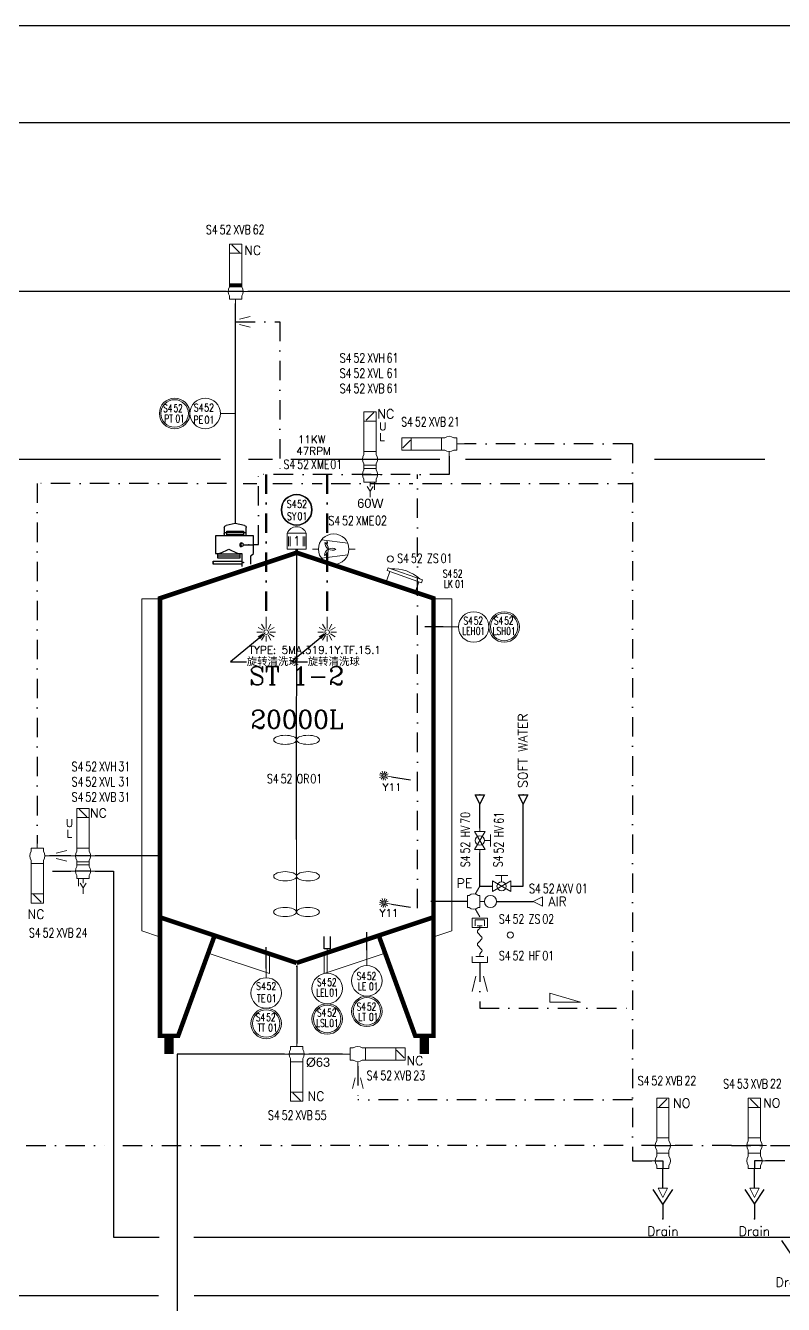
# Model space of a CAD drawing. Header units: inches. Extents: x 17763 to 19852, y 23674 to 24794.
# Drawn here: x 18099.3 to 18347.6, y 24344.4 to 24763.7 of the extents above; entities that cross this region are included whole.
import ezdxf
from ezdxf import colors
from ezdxf.entities.mleader import LeaderData, LeaderLine
from ezdxf.enums import TextEntityAlignment as Align
from ezdxf.math import Vec2, Vec3

# ---------------------------------------------------------------- set-up
doc = ezdxf.new("R2010")
doc.units = ezdxf.units.IN
doc.header["$MEASUREMENT"] = 0
doc.linetypes.add('DASHDOT2', pattern=[12.7, 6.35, -3.175, 0, -3.175])
for name, color, linetype, lineweight in [('17 Pipe CIP', 4, 'DASHDOT2', 50), ('19 Pipe Process', 30, 'Continuous', 30), ('31 Equipment', 7, 'Continuous', 9), ('33 Instruments Labels', 7, 'Continuous', 9), ('43 TXT English', 7, 'Continuous', 9)]:
    doc.layers.add(name, color=color, linetype=linetype, lineweight=lineweight)
for name, color, linetype in [('CUVERIE', 7, 'Continuous'), ('DIAMETRE', 7, 'Continuous'), ('MATERIEL-DIVERS', 7, 'Continuous'), ('POMPES-PROCESS', 7, 'Continuous'), ('REPERES', 7, 'Continuous'), ('techn-data', 7, 'Continuous'), ('TEXTE', 7, 'Continuous'), ('TEXTES', 7, 'Continuous'), ('TUYAUTERIE-AIR INSTRUMENT', 3, 'Continuous'), ('TUYAUTERIE-EAU', 5, 'Continuous'), ('TUYAUTERIE-EGOUT', 32, 'Continuous'), ('TUYAUTERIE-GAZ', 3, 'Continuous'), ('TUYAUTERIE-NEP', 4, 'DASHDOT2'), ('TUYAUTERIE-VAPEUR', 6, 'Continuous'), ('TXT_FR', 7, 'Continuous'), ('VANNES', 7, 'Continuous')]:
    doc.layers.add(name, color=color, linetype=linetype)
doc.layers.get('REPERES').off()
doc.styles.add('ROMANC', font='romanc')
doc.styles.add('ROMANS', font='ROMANS.SHX')
doc.styles.add('ROMANT', font='romant')
doc.styles.get("Standard").update_dxf_attribs({"font": 'arial.ttf'})

# ---------------------------------------------------------------- blocks, each defined once
blk = doc.blocks.new('EGOUT')
at = {"color": 7}
for p, q in [((-3.2, 9.61), (0, 4.81)), ((0, 4.81), (3.2, 9.61)), ((0, 4.81), (0, 0))]:
    blk.add_line(p, q, dxfattribs=at)
at = {"color": 7, "extrusion": (0, -1, 0)}
blk.add_point((0, 0), dxfattribs=at)
at = {"layer": 'POMPES-PROCESS', "style": 'ROMANS'}
blk.add_attdef('EGOUT', text='', height=3, dxfattribs=at).set_placement((0, -4), align=Align.MIDDLE)
blk = doc.blocks.new('APV-VLV-SSEAT-SW44-4')
at = {"layer": '31 Equipment', "ltscale": 38}
for p, q in [((1.25, 20.25), (-1.25, 17.75)), ((-4, 5), (-2.5, 5)), ((-2, 7.5), (-2, 6.5)), ((2, 7.5), (2, 6.5)), ((-2.5, 0), (-4, 0)), ((-2, 2.5), (-2, 3.5)), ((-2, 2.5), (2, 2.5)), ((-2, 2.5), (-2, 1.5)), ((2, 2.5), (2, 3.5)), ((2, 2.5), (2, 1.5)), ((-2, -1.5), (-2, -2.5)), ((-2, -2.5), (2, -2.5)), ((0, -2.5), (0, -5)), ((2, -1.5), (2, -2.5))]:
    blk.add_line(p, q, dxfattribs=at)
at = {"layer": '31 Equipment', "lineweight": 30}
for p, q in [((-2.5, 5), (2.5, 5)), ((-2.5, 0), (0, 0)), ((0, 0), (0, -2.5))]:
    blk.add_line(p, q, dxfattribs=at)
at = {"layer": '31 Equipment'}
blk.add_line((2.5, 5), (4, 5), dxfattribs=at)
at = {"layer": '31 Equipment', "ltscale": 38}
for points in [[(-2, 17.5), (2, 17.5), (2, 20.5), (-2, 20.5)], [(-2, 7.5), (2, 7.5), (2, 17.5), (-2, 17.5)]]:
    blk.add_lwpolyline(points, close=True, dxfattribs=at)
for centre, start, end in [((0, 5), 143.1301, 216.8699), ((0, 5), 323.1301, 36.8699), ((0, 0), 143.1301, 216.8699), ((0, 0), 323.1301, 36.8699)]:
    blk.add_arc(centre, 2.5, start, end, dxfattribs=at)
blk = doc.blocks.new('APV-SIGN-ARW-FLOW-1')
at = {"layer": '31 Equipment'}
for p, q in [((-1.5, -1.5), (-1.5, 1.5)), ((-1.5, 1.5), (1.5, 0)), ((1.5, 0), (-1.5, -1.5))]:
    blk.add_line(p, q, dxfattribs=at)
blk = doc.blocks.new('APV-VLV-SSEAT-M+MP42-3')
at = {"layer": '31 Equipment'}
h = blk.add_hatch(dxfattribs=at)
h.set_pattern_fill('ANSI31', color=256, scale=0.01, style=0)
h.set_pattern_definition([(45, (0, 0), (-0.02245064, 0.02245064), [])])
h.paths.add_polyline_path([(2, 2.5), (-2, 2.5), (-2, 1.5), (2, 1.5)])
at = {"layer": '31 Equipment', "ltscale": 38}
for p, q in [((1.25, 15.25), (-1.25, 12.75)), ((-4, 0), (-2.5, 0)), ((-2, 2.5), (-2, 1.5)), ((-2, 1.5), (2, 1.5)), ((2, 2.5), (2, 1.5)), ((-2, -2.5), (-2, -1.5)), ((2, -2.5), (-2, -2.5)), ((-2, -2.5), (2, -2.5)), ((0, -2.5), (0, -5)), ((2, -2.5), (2, -1.5))]:
    blk.add_line(p, q, dxfattribs=at)
at = {"layer": '31 Equipment', "lineweight": 30}
blk.add_line((-2.5, 0), (2.5, 0), dxfattribs=at)
at = {"layer": '31 Equipment'}
blk.add_line((2.5, 0), (4, 0), dxfattribs=at)
at = {"layer": '31 Equipment', "ltscale": 38}
for points in [[(-2, 12.5), (2, 12.5), (2, 15.5), (-2, 15.5)], [(-2, 2.5), (2, 2.5), (2, 12.5), (-2, 12.5)]]:
    blk.add_lwpolyline(points, close=True, dxfattribs=at)
for start, end in [(143.1301, 216.8699), (323.1301, 36.8699)]:
    blk.add_arc((0, 0), 2.5, start, end, dxfattribs=at)
blk = doc.blocks.new('APV-TNK-GEN-11')
at = {"layer": '31 Equipment', "color": 7}
for points, const_width in [([(-14.94, 21.58), (-21.58, 3.32), (-24.9, 3.32), (-24.9, 83), (0, 91.3), (24.9, 83), (24.9, 3.32), (21.58, 3.32), (14.94, 21.58)], 0.83), ([(-24.9, 24.9), (0, 16.6)], 0.83), ([(24.9, 24.9), (0, 16.6)], 0.83), ([(-23.24, 3.32), (-23.24, 0)], 1.66), ([(23.24, 3.32), (23.24, 0)], 1.66)]:
    blk.add_lwpolyline(points, dxfattribs=dict(at, const_width=const_width))
at = {"layer": '31 Equipment', "ltscale": 38}
blk.add_point((0, 16), dxfattribs=at)
blk = doc.blocks.new('APV-TNK-INSULAT-12')
at = {"layer": '31 Equipment', "color": 7}
for p, q in [((-24.95, 67), (-28.22, 67)), ((-28.22, 67), (-28.22, 6.51)), ((24.95, 67), (28.22, 67)), ((28.22, 67), (28.22, 6.51)), ((-28.22, 6.51), (-24.95, 5.42)), ((28.22, 6.51), (24.95, 5.42)), ((-15.74, 2.35), (-4.98, -1.24)), ((15.74, 2.35), (4.98, -1.24)), ((-4.98, -1.24), (-4.98, 2.26)), ((4.98, -1.24), (4.98, 2.26))]:
    blk.add_line(p, q, dxfattribs=at)
at = {"layer": '31 Equipment'}
for p, q in [((-24.95, 5.42), (-24.95, 67)), ((24.95, 5.42), (24.95, 67)), ((-15.74, 2.35), (-14.94, 5.58)), ((-14.94, 5.58), (-4.98, 2.26)), ((14.94, 5.58), (4.98, 2.26)), ((15.74, 2.35), (14.94, 5.58))]:
    blk.add_line(p, q, dxfattribs=at)
at = {"layer": '31 Equipment', "ltscale": 38}
blk.add_point((0, 0), dxfattribs=at)
blk = doc.blocks.new('APV-INS-M-L-LE2')
at = {"layer": '31 Equipment', "color": 7}
blk.add_line((5, 0), (13, 0), dxfattribs=at)
at = {"layer": '31 Equipment', "lineweight": 25}
blk.add_lwpolyline([(17, 1), (13, 1), (13, 0), (13, -1), (17, -1)], dxfattribs=at)
at = {"layer": '31 Equipment', "color": 7}
blk.add_circle((0, 0), 5, dxfattribs=at)
at = {"layer": '33 Instruments Labels', "style": 'ROMANS', "width": 0.8}
blk.add_attdef('LE?', text='', height=3, dxfattribs=at).set_placement((0, 0), align=Align.MIDDLE)
blk = doc.blocks.new('APV-INS-F-L-LS')
at = {"layer": '31 Equipment'}
for radius in [5, 4.5]:
    blk.add_circle((0, 0), radius, dxfattribs=at)
at = {"layer": '33 Instruments Labels', "style": 'ROMANS', "width": 0.8}
blk.add_attdef('LS?', text='', height=3, dxfattribs=at).set_placement((0, 0), align=Align.MIDDLE)
blk = doc.blocks.new('APV-INS-M-L-TE')
at = {"layer": '31 Equipment', "color": 7}
blk.add_line((0, -5), (0, -10), dxfattribs=at)
blk.add_circle((0, 0), 5, dxfattribs=at)
at = {"layer": '33 Instruments Labels', "style": 'ROMANS', "width": 0.8, "flags": 8}
blk.add_attdef('TE', text='', height=3, dxfattribs=at).set_placement((0, 0), align=Align.MIDDLE)
blk = doc.blocks.new('APV-INS-F-L-TT')
at = {"layer": '31 Equipment'}
for radius in [5, 4.5]:
    blk.add_circle((0, 0), radius, dxfattribs=at)
blk = doc.blocks.new('APV-TNK-ACC-MOT-1')
at = {"layer": '31 Equipment', "color": 7}
for p, q in [((3.15, 6.4), (-3.15, 6.4)), ((-3.15, 6.4), (-3.15, 1.15)), ((-2.64, 5.35), (-2.64, 2.2)), ((-2.1, 5.35), (-2.1, 2.2)), ((2.1, 5.35), (2.1, 2.2)), ((2.66, 5.35), (2.66, 2.2)), ((3.15, 1.15), (3.15, 6.4)), ((-3.15, 1.15), (3.15, 1.15))]:
    blk.add_line(p, q, dxfattribs=at)
blk.add_arc((0, 5.09), 3.41, 22.6199, 157.3801, dxfattribs=at)
at = {"layer": '31 Equipment', "ltscale": 38}
blk.add_point((0, 0), dxfattribs=at)
at = {"layer": '31 Equipment', "color": 7}
blk.add_trace([(-0.39, 0), (0.39, 0), (-0.39, 1.15), (0.39, 1.15)], dxfattribs=at)
at = {"layer": '31 Equipment', "style": 'ROMANT', "width": 0.8}
blk.add_text('1', height=3, dxfattribs=at).set_placement((0, 3.89), align=Align.MIDDLE)
blk = doc.blocks.new('APV-TNK-ACC-MANHOLE-1')
at = {"layer": '31 Equipment'}
for p, q in [((-6, 3), (-6, 4)), ((-6, 4), (6, 4)), ((-6, 3), (6, 3)), ((-5, 0), (-5, 3)), ((5, 3), (5, 0)), ((6, 3), (6, 4))]:
    blk.add_line(p, q, dxfattribs=at)
blk.add_arc((0, -8), 13, 67.3801, 112.6199, dxfattribs=at)
blk = doc.blocks.new('APV-INS-POS-GEN-1')
at = {"layer": '31 Equipment', "color": 5}
blk.add_circle((0, 0), 1, dxfattribs=at)
blk = doc.blocks.new('APV-FTG-CONX-QUICK-1')
at = {"layer": '31 Equipment'}
for p, q in [((-0.5, 2.5), (2.5, 2.5)), ((-0.5, -2.5), (-0.5, 2.5)), ((0, 1.5), (2, 1.5)), ((0, 0.83), (0, -0.83)), ((2, 1.5), (2, -1.5)), ((2.5, 2.5), (2.5, -2.5)), ((2.5, -2.5), (-0.5, -2.5)), ((0, -0.83), (0, -0.83)), ((2, -1.5), (0, -1.5))]:
    blk.add_line(p, q, dxfattribs=at)
blk = doc.blocks.new('APV-FTG-CONX-HOSE-1')
at = {"layer": '31 Equipment'}
for p, q in [((-4.17, 0), (-5, 0)), ((4.17, 0), (5, 0))]:
    blk.add_line(p, q, dxfattribs=at)
for points in [[(-4.17, 0), (-3.63, 0.5), (-3.42, 0.71), (-3.13, 0.79), (-2.83, 0.71), (-2.58, 0.5), (-1.54, -0.5), (-1.33, -0.71), (-1.04, -0.79), (-0.75, -0.71), (-0.5, -0.5), (0, 0)], [(0, 0), (0.54, 0.5), (0.75, 0.71), (1.04, 0.79), (1.33, 0.71), (1.58, 0.5), (2.62, -0.5), (2.83, -0.71), (3.12, -0.79), (3.42, -0.71), (3.67, -0.5), (4.17, 0)]]:
    blk.add_lwpolyline(points, dxfattribs=at)
blk = doc.blocks.new('APV-FTG-CONX-SCREWED-1')
at = {"layer": '31 Equipment'}
for p, q in [((0, 2.5), (2, 2.5)), ((0, 1.33), (0, -1.33)), ((2, 2.5), (2, -2.5)), ((0, -1.33), (0, -1.33)), ((2, -2.5), (0, -2.5))]:
    blk.add_line(p, q, dxfattribs=at)
blk = doc.blocks.new('APV-FCE-GEN-REDCON-1')
at = {"layer": '31 Equipment', "color": 7}
for p, q in [((-2.5, 2.5), (2.5, 1.25)), ((2.5, 1.25), (2.5, 1.25)), ((2.5, -1.25), (-2.5, -2.5))]:
    blk.add_line(p, q, dxfattribs=at)
blk = doc.blocks.new('APV-SIGN-FLOW-SLOPE-1')
at = {"layer": '31 Equipment'}
blk.add_lwpolyline([(-5, 2), (5, 2), (5, 5), (-5, 2)], dxfattribs=at)
at = {"layer": '31 Equipment', "style": 'ROMANS'}
blk.add_attdef('%', text='', height=2, rotation=16.6992, dxfattribs=at).set_placement((-0.64, 4.87), align=Align.MIDDLE)
blk = doc.blocks.new('SPB')
at = {"color": 7}
for p, q in [((0, -6), (0, 0)), ((-2.598, -9), (-1.302, -8.25)), ((-2.124, -9.624), (-1.062, -8.562)), ((-1.5, -10.098), (-0.75, -8.802)), ((-0.774, -10.398), (-0.39, -8.952)), ((0, -10.5), (0, -9)), ((0.774, -10.398), (0.39, -8.952)), ((1.5, -10.098), (0.75, -8.802)), ((2.124, -9.624), (1.062, -8.562)), ((2.598, -9), (1.302, -8.25))]:
    blk.add_line(p, q, dxfattribs=at)
blk.add_circle((0, -7.5), 1.5, dxfattribs=at)
at = {"color": 7, "extrusion": (0, 1, 0)}
blk.add_point((0, 0), dxfattribs=at)
blk = doc.blocks.new('GOAVEC')
at = {"layer": 'MATERIEL-DIVERS'}
for p, q in [((0, 8.4), (0, 10.68)), ((0.48, 11.27), (3, 11.77)), ((3, 11.77), (5.52, 11.27)), ((6, 10.68), (6, 8.4)), ((-2, 8.4), (8.4, 8.4)), ((-2, 3.6), (-2, 8.4)), ((0, 9.21), (6, 9.21)), ((5.28, 9.71), (0.72, 9.71)), ((0.72, 9.71), (0.72, 8.7)), ((0.72, 8.7), (5.28, 8.7)), ((5.28, 8.7), (5.28, 9.71)), ((8.4, 8.4), (8.4, 3.6)), ((-0.74, 6), (-2.03, 6)), ((-1.2, 3), (-2, 3.6)), ((2.26, 3.6), (1.2, 3.6)), ((1.2, 3.6), (1.2, 1.27)), ((4.8, 4.8), (2.53, 3.66)), ((7.07, 3.66), (4.8, 4.8)), ((8.4, 3.6), (7.34, 3.6)), ((-1.2, 0.7), (-1.2, 3)), ((0.76, 1.27), (0.76, 1.01)), ((1.2, 1.27), (0.76, 1.27)), ((0.76, 1.01), (1.2, 1.01)), ((9, 1.52), (1.19, 1.52)), ((1.19, 1.01), (1.19, 0.72)), ((1.19, 0.72), (9, 0.72)), ((1.2, 1.01), (1.2, 0)), ((1.8, 3.49), (1.8, 2.29)), ((7.8, 3.49), (1.8, 3.49)), ((1.8, 2.89), (7.8, 2.89)), ((1.8, 2.29), (7.8, 2.29)), ((7.8, 2.29), (7.8, 3.49)), ((9, 0.72), (9, 1.52))]:
    blk.add_line(p, q, dxfattribs=at)
for centre, start, end in [((0.6, 10.68), 101.3099, 180), ((5.4, 10.68), 0, 78.6901), ((2.26, 4.2), 270, 296.5651), ((7.34, 4.2), 243.4349, 270)]:
    blk.add_arc(centre, 0.6, start, end, dxfattribs=at)
at = {"layer": 'MATERIEL-DIVERS', "color": 7, "extrusion": (1, 0, 0)}
for p in [(6, 9), (9, 1)]:
    blk.add_point(p, dxfattribs=at)
at = {"layer": 'MATERIEL-DIVERS', "color": 2}
for p in [(6, 9), (-2, 6), (9, 1)]:
    blk.add_point(p, dxfattribs=at)
at = {"layer": 'MATERIEL-DIVERS', "color": 7, "extrusion": (-1, 0, 0)}
blk.add_point((-2, 6), dxfattribs=at)
at = {"layer": 'MATERIEL-DIVERS', "xscale": 0.2499010929244832, "yscale": 0.2499010929244832, "zscale": 0.2499010929244832, "rotation": 90}
blk.add_blockref('SPB', (-0.74, 6), dxfattribs=at)
blk = doc.blocks.new('INSTR-M-L-SY')
at = {"layer": 'MATERIEL-DIVERS', "color": 7}
blk.add_circle((0, 0), 5, dxfattribs=at)
blk = doc.blocks.new('APV-VLV-SSEAT-SW42-3')
at = {"layer": '31 Equipment', "ltscale": 38}
for p, q in [((1.25, 15.25), (-1.25, 12.75)), ((-2, 2.5), (-2, 1.5)), ((2, 2.5), (2, 1.5)), ((-2, -2.5), (-2, -1.5)), ((2, -2.5), (-2, -2.5)), ((-2, -2.5), (2, -2.5)), ((0, -2.5), (0, -5)), ((2, -2.5), (2, -1.5))]:
    blk.add_line(p, q, dxfattribs=at)
at = {"layer": '31 Equipment'}
for p, q in [((-4, 0), (-2.5, 0)), ((2.5, 0), (4, 0))]:
    blk.add_line(p, q, dxfattribs=at)
at = {"layer": '31 Equipment', "lineweight": 30}
blk.add_line((2.5, 0), (-2.5, 0), dxfattribs=at)
at = {"layer": '31 Equipment', "ltscale": 38}
for points in [[(-2, 12.5), (2, 12.5), (2, 15.5), (-2, 15.5)], [(-2, 2.5), (2, 2.5), (2, 12.5), (-2, 12.5)]]:
    blk.add_lwpolyline(points, close=True, dxfattribs=at)
for start, end in [(143.1301, 216.8699), (323.1301, 36.8699)]:
    blk.add_arc((0, 0), 2.5, start, end, dxfattribs=at)
blk = doc.blocks.new('APV-VLV-SSEAT-SW41-3')
at = {"layer": '31 Equipment', "ltscale": 38}
for p, q in [((1.25, 15.25), (-1.25, 12.75)), ((-2, 2.5), (-2, 1.5)), ((2, 2.5), (2, 1.5)), ((2.5, 0), (4, 0)), ((-2, -2.5), (-2, -1.5)), ((2, -2.5), (-2, -2.5)), ((-2, -2.5), (2, -2.5)), ((0, -2.5), (0, -5)), ((2, -2.5), (2, -1.5))]:
    blk.add_line(p, q, dxfattribs=at)
for points in [[(-2, 12.5), (2, 12.5), (2, 15.5), (-2, 15.5)], [(-2, 2.5), (2, 2.5), (2, 12.5), (-2, 12.5)]]:
    blk.add_lwpolyline(points, close=True, dxfattribs=at)
for start, end in [(143.1301, 216.8699), (323.1301, 36.8699)]:
    blk.add_arc((0, 0), 2.5, start, end, dxfattribs=at)
blk = doc.blocks.new('APV-VLV-SAMPL-PRD20-2')
at = {"layer": '31 Equipment', "ltscale": 38}
for p, q in [((-2.54, 2.44), (-4, 5)), ((-4, 0), (-5.5, 0)), ((-4, 2), (-3.5, 2)), ((-4, 2), (-4, -2)), ((0, 2), (-0.5, 2)), ((0, 2), (0, -2)), ((0, -2), (0, 2)), ((-4, -2), (-3.5, -2)), ((-2.54, -2.44), (-4, -5)), ((0, -2), (-0.5, -2))]:
    blk.add_line(p, q, dxfattribs=at)
at = {"layer": '31 Equipment'}
blk.add_circle((-7.5, 0), 2, dxfattribs=at)
at = {"layer": '31 Equipment', "ltscale": 38}
for start, end in [(53.1301, 126.8699), (233.1301, 306.8699)]:
    blk.add_arc((-2, 0), 2.5, start, end, dxfattribs=at)
blk = doc.blocks.new('FLE23-A')
at = {"color": 7}
for p, q in [((0, 1.5), (-3, 0)), ((-3, 0), (0, -1.5)), ((0, -1.5), (0, 1.5))]:
    blk.add_line(p, q, dxfattribs=at)
at = {"layer": 'MATERIEL-DIVERS', "color": 7, "extrusion": (-1, 0, 0)}
blk.add_point((-3, 0), dxfattribs=at)
at = {"layer": 'MATERIEL-DIVERS', "color": 2}
for p in [(-3, 0), (0, 0)]:
    blk.add_point(p, dxfattribs=at)
at = {"layer": 'MATERIEL-DIVERS', "color": 7, "extrusion": (1, 0, 0)}
blk.add_point((0, 0), dxfattribs=at)
blk = doc.blocks.new('APV-VLVM-BALL-KHV+MF-1')
at = {"layer": '31 Equipment', "ltscale": 38}
for p, q in [((-3, 0), (-4, 0)), ((3, 0), (4, 0))]:
    blk.add_line(p, q, dxfattribs=at)
at = {"layer": '31 Equipment'}
for p, q in [((-3, 1.734), (-3, -1.734)), ((-3, -1.734), (3, 1.734)), ((3, -1.734), (-3, 1.734)), ((-2, 3.5), (2, 3.5)), ((0, 1.5), (0, 3.5)), ((3, 1.734), (3, -1.734))]:
    blk.add_line(p, q, dxfattribs=at)
blk.add_circle((0, 0), 1.5, dxfattribs=at)
blk = doc.blocks.new('APV-VLV-DSEAT-DA34-3')
at = {"layer": '31 Equipment', "ltscale": 38}
for p, q in [((1.25, 20.25), (-1.25, 17.75)), ((-4, 5), (-2.5, 5)), ((-2, 7.5), (-2, 6.5)), ((2, 7.5), (2, 6.5)), ((4, 5), (2.5, 5)), ((-2, 3), (-2, 3.5)), ((-2, 2), (-2, 1.5)), ((2, 3), (2, 3.5)), ((2, 2), (2, 1.5)), ((-4, 0), (-2.5, 0)), ((-2, -2.5), (-2, -1.5)), ((-2, -2.5), (2, -2.5)), ((0, -5.5), (-1, -4)), ((0, -2.5), (0, -4)), ((1, -4), (0, -5.5)), ((1.5, -2.5), (1.5, -5)), ((2, -2.5), (2, -1.5)), ((2.5, 0), (4, 0)), ((0, -5.5), (0, -7.5))]:
    blk.add_line(p, q, dxfattribs=at)
at = {"layer": '31 Equipment', "lineweight": 30}
for p, q in [((-2.5, 5), (2.5, 5)), ((-2.5, 0), (2.5, 0))]:
    blk.add_line(p, q, dxfattribs=at)
at = {"layer": '31 Equipment', "ltscale": 38}
for points in [[(-2, 17.5), (2, 17.5), (2, 20.5), (-2, 20.5)], [(-2, 7.5), (2, 7.5), (2, 17.5), (-2, 17.5)], [(-2, 3), (2, 3), (2, 2), (-2, 2)]]:
    blk.add_lwpolyline(points, close=True, dxfattribs=at)
for centre, start, end in [((0, 5), 143.1301, 216.8699), ((0, 5), 323.1301, 36.8699), ((0, 0), 143.1301, 216.8699), ((0, 0), 323.1301, 36.8699)]:
    blk.add_arc(centre, 2.5, start, end, dxfattribs=at)
at = {"layer": '31 Equipment', "style": 'ROMANS', "flags": 8}
for tag, p in [('U', (3, 14.5)), ('L', (3, 11))]:
    blk.add_attdef(tag, p, '', height=2.5, dxfattribs=at)
blk = doc.blocks.new('APV-TNK-ACC-SPRAYBALL-1')
at = {"layer": '31 Equipment'}
for p, q in [((0, -3.81), (0, 0)), ((-1.03, -4.4), (-2.65, -3.47)), ((-0.6, -3.97), (-1.53, -2.35)), ((0.6, -3.97), (1.53, -2.35)), ((1.03, -4.4), (2.65, -3.47)), ((-1.19, -5), (-3.05, -5)), ((-1.03, -5.6), (-2.65, -6.53)), ((-0.6, -6.03), (-1.53, -7.65)), ((0, -6.19), (0, -8.05)), ((0.6, -6.03), (1.53, -7.65)), ((1.03, -5.6), (2.65, -6.53)), ((1.19, -5), (3.05, -5))]:
    blk.add_line(p, q, dxfattribs=at)
blk.add_circle((0, -5), 0.738, dxfattribs=at)
blk = doc.blocks.new('APV-TNK-ACC-AGIT-1')
at = {"layer": '31 Equipment'}
blk.add_line((0, 0), (0, -8), dxfattribs=at)
for centre in [(-2.5, -8), (2.5, -8)]:
    blk.add_ellipse(centre, major_axis=(-2.5, 0), ratio=0.4, dxfattribs=at)
blk = doc.blocks.new('APV-INS-M-L-LE1')
at = {"layer": '31 Equipment', "color": 7}
blk.add_line((0, -5), (0, -10), dxfattribs=at)
blk.add_circle((0, 0), 5, dxfattribs=at)
blk = doc.blocks.new('APV-INS-F-L-LT')
at = {"layer": '31 Equipment'}
for radius in [5, 4.5]:
    blk.add_circle((0, 0), radius, dxfattribs=at)
blk = doc.blocks.new('APV-INS-M-L-PE')
at = {"layer": '31 Equipment', "color": 7}
blk.add_line((0, -5), (0, -10), dxfattribs=at)
blk.add_circle((0, 0), 5, dxfattribs=at)
at = {"layer": '33 Instruments Labels', "style": 'ROMANS', "width": 0.8, "flags": 8}
blk.add_attdef('PE', text='', height=3, dxfattribs=at).set_placement((0, 0), align=Align.MIDDLE)
blk = doc.blocks.new('APV-INS-F-L-PT')
at = {"layer": '31 Equipment'}
for radius in [5, 4.5]:
    blk.add_circle((0, 0), radius, dxfattribs=at)
blk = doc.blocks.new('REPNORM')
at = {"layer": 'TEXTES', "style": 'ROMANS', "width": 0.75}
for tag, p in [('ZONE', (-9.75, -1.25)), ('SOUSZONE', (-5.25, -1.25)), ('ELEMENT', (0, -1.25)), ('NUM', (4.5, -1.25))]:
    blk.add_attdef(tag, p, '', height=3, dxfattribs=at)
blk = doc.blocks.new('REPINS2')
at = {"layer": 'TEXTES', "style": 'ROMANS', "width": 0.7}
for tag, p in [('ZONE', (-3.35, 0.8)), ('SOUSZONE', (0.05, 0.8)), ('NUM', (0.7, -2.6))]:
    blk.add_attdef(tag, p, '', height=2.5, dxfattribs=at)
blk.add_attdef('ELEMENT', text='', height=2.5, dxfattribs=at).set_placement((-1.56, -2.59), align=Align.CENTER)
blk = doc.blocks.new('REPINS')
at = {"layer": 'TEXTES', "style": 'ROMANS', "width": 0.75}
for tag, p in [('ZONE', (-3.3, 1)), ('SOUSZONE', (0.1, 1)), ('NUM', (0.2, -3))]:
    blk.add_attdef(tag, p, '', height=2.5, dxfattribs=at)
blk.add_attdef('ELEMENT', text='', height=2.5, dxfattribs=at).set_placement((-0.2, -3), align=Align.RIGHT)
blk = doc.blocks.new('REPNORM1')
at = {"layer": 'TEXTES', "style": 'ROMANS', "width": 0.75}
for tag, p in [('ZONE', (-9.75, -1.25)), ('SOUSZONE', (-5.25, -1.25)), ('ELEMENT', (-0.75, -1.25)), ('NUM', (5.59, -1.22))]:
    blk.add_attdef(tag, p, '', height=3, dxfattribs=at)
blk = doc.blocks.new('APV-PMP-GEN-FAN-1')
at = {"layer": '31 Equipment', "ltscale": 38}
for p, q in [((-5, 0), (-7, 0)), ((5, 0), (7, 0))]:
    blk.add_line(p, q, dxfattribs=at)
at = {"layer": '31 Equipment', "color": 7}
for p, q in [((4.62, 1.91), (-4.01, 2.99)), ((-3.44, 2.92), (-3.44, 2.92)), ((-4.03, -2.96), (4.65, -1.85))]:
    blk.add_line(p, q, dxfattribs=at)
blk.add_circle((0, 0), 5, dxfattribs=at)
for centre, radius, start, end in [((-4.14, 0.04), 2.42, 297.7105, 59.0333), ((-0.6, -2.14), 2.41, 57.3705, 179.0726), ((-0.42, 2.11), 2.48, 179.801, 296.7761)]:
    blk.add_arc(centre, radius, start, end, dxfattribs=at)

msp = doc.modelspace()

# ---------------------------------------------------------------- linework, layer by layer
at = {"layer": '17 Pipe CIP'}
for p, q in [((18178.13, 24616.52), (18178.13, 24569.82)), ((18198.13, 24616.52), (18198.13, 24569.82))]:
    msp.add_line(p, q, dxfattribs=at)
at = {"layer": '19 Pipe Process'}
for p, q in [((18114.13, 24491.52), (18107.13, 24491.52)), ((18143.13, 24491.52), (18122.13, 24491.52)), ((18248.13, 24481.52), (18248.13, 24492.52)), ((18108.13, 24486.52), (18114.13, 24486.52)), ((18122.13, 24486.52), (18128.13, 24486.52)), ((18128.13, 24486.52), (18128.13, 24366.52)), ((18244.13, 24476.52), (18232.13, 24476.52)), ((18188.13, 24455.52), (18188.13, 24430.02)), ((18148.96, 24426.52), (18148.96, 24296.52)), ((18184.13, 24426.52), (18148.96, 24426.52)), ((18203.13, 24426.52), (18192.13, 24426.52)), ((18128.13, 24366.52), (18143.03, 24366.52)), ((18154.38, 24366.52), (18460.13, 24366.52)), ((18142.9, 24347.24), (18016.63, 24347.24)), ((18460.09, 24347.24), (18154.56, 24347.24))]:
    msp.add_line(p, q, dxfattribs=at)
at = {"layer": 'CUVERIE'}
for p, q in [((18236.13, 24566.52), (18230.13, 24566.52)), ((18211.13, 24460.52), (18211.13, 24466.52)), ((18178.13, 24454.52), (18178.13, 24461.52))]:
    msp.add_line(p, q, dxfattribs=at)
at = {"layer": 'MATERIEL-DIVERS'}
msp.add_line((18188.11, 24496.81), (18188.13, 24590.86), dxfattribs=at)
at = {"layer": 'TUYAUTERIE-AIR INSTRUMENT'}
msp.add_line((18253.63, 24476.52), (18265.63, 24476.52), dxfattribs=at)
at = {"layer": 'TUYAUTERIE-EAU'}
for p, q in [((18020.46, 24621.52), (18163.15, 24621.52)), ((18172.38, 24621.52), (18180.21, 24621.52)), ((18186.22, 24621.52), (18235.03, 24621.52)), ((18243.44, 24621.52), (18291.2, 24621.52)), ((18305.43, 24621.52), (18341.55, 24621.52)), ((18262.34, 24500.52), (18262.34, 24508.52)), ((18262.34, 24481.52), (18262.34, 24500.52)), ((18248.13, 24481.52), (18252.27, 24481.52)), ((18258.2, 24481.52), (18262.34, 24481.52))]:
    msp.add_line(p, q, dxfattribs=at)
at = {"layer": 'TUYAUTERIE-EGOUT'}
for p, q in [((18308.13, 24382.52), (18308.13, 24389.02)), ((18338.13, 24382.52), (18338.13, 24389.02))]:
    msp.add_line(p, q, dxfattribs=at)
at = {"layer": 'TUYAUTERIE-GAZ'}
for p, q in [((17847.8, 24731.86), (18436.11, 24731.86)), ((18165.13, 24676.52), (18022.13, 24676.52)), ((18431.5, 24676.52), (18172.13, 24676.52)), ((18168.13, 24600.52), (18168.13, 24672.52)), ((18168.13, 24600.52), (18168.13, 24672.52))]:
    msp.add_line(p, q, dxfattribs=at)
at = {"layer": 'TUYAUTERIE-NEP'}
for p, q in [((18168.13, 24666.52), (18182.59, 24666.52)), ((18182.59, 24666.52), (18182.59, 24616.52)), ((18298.13, 24626.52), (18243.13, 24626.52)), ((18298.13, 24626.52), (18298.13, 24391.52)), ((18238.13, 24622.52), (18238.13, 24616.52)), ((18238.13, 24616.52), (18175.58, 24616.52)), ((18175.58, 24593.52), (18175.58, 24616.52)), ((18227.76, 24474.33), (18227.76, 24616.52)), ((18165.13, 24613.52), (18103.13, 24613.52)), ((18103.13, 24613.52), (18103.13, 24495.52)), ((18170.58, 24613.52), (18175.12, 24613.52)), ((18180.35, 24613.52), (18196.52, 24613.52)), ((18199.39, 24613.52), (18226.18, 24613.52)), ((18229.34, 24613.52), (18298.13, 24613.52)), ((18174.13, 24593.52), (18175.58, 24593.52)), ((18219.2, 24517.39), (18227.76, 24516.06)), ((18219.2, 24475.66), (18227.76, 24474.33)), ((18248.13, 24456.52), (18248.13, 24441.52)), ((18248.13, 24441.52), (18298.13, 24441.52)), ((18208.13, 24422.52), (18208.13, 24411.52)), ((18298.13, 24411.52), (18208.13, 24411.52)), ((18061.13, 24396.52), (18125.13, 24396.52)), ((18131.13, 24396.52), (18170.13, 24396.52)), ((18295.13, 24396.52), (18176.13, 24396.52)), ((18305.63, 24396.52), (18301.13, 24396.52)), ((18330.63, 24396.52), (18312.13, 24396.52)), ((18330.63, 24396.52), (18358.14, 24396.52)), ((18298.13, 24391.52), (18305.13, 24391.52)), ((18348.13, 24391.52), (18341.13, 24391.52))]:
    msp.add_line(p, q, dxfattribs=at)
at = {"layer": 'TUYAUTERIE-VAPEUR'}
for p, q in [((17899.7, 24763.66), (18536.86, 24763.66)), ((18248.13, 24500.52), (18248.13, 24508.52))]:
    msp.add_line(p, q, dxfattribs=at)

# ---------------------------------------------------------------- block references
at = {"layer": '17 Pipe CIP', "xscale": 0.5, "yscale": 0.5, "rotation": 261.1709262954927}
for p in [(18219.2, 24517.39), (18219.2, 24475.66)]:
    msp.add_blockref('APV-TNK-ACC-SPRAYBALL-1', p, dxfattribs=at)
at = {"layer": '31 Equipment'}
for p in [(18178.13, 24569.82), (18198.13, 24569.82)]:
    msp.add_blockref('APV-TNK-ACC-SPRAYBALL-1', p, dxfattribs=at)
at = {"layer": '33 Instruments Labels'}
for name, p in [('APV-INS-F-L-PT', (18148.13, 24636.52)), ('APV-INS-F-L-LT', (18211.13, 24440.52))]:
    msp.add_blockref(name, p, dxfattribs=at)
for name, p, rotation in [('APV-INS-M-L-PE', (18158.13, 24636.52), 90), ('APV-INS-M-L-LE1', (18211.13, 24450.52), 180)]:
    msp.add_blockref(name, p, dxfattribs=dict(at, rotation=rotation))
at = {"layer": '33 Instruments Labels', "xscale": -1}
for name, p in [('APV-INS-POS-GEN-1', (18218.81, 24588.79)), ('APV-INS-F-L-LS', (18256.13, 24566.52)), ('APV-INS-POS-GEN-1', (18258.13, 24465.52)), ('APV-INS-F-L-TT', (18178.13, 24436.52))]:
    msp.add_blockref(name, p, dxfattribs=at)
for name, p, rotation in [('APV-INS-M-L-LE1', (18246.13, 24566.52), 270), ('APV-INS-M-L-LE2', (18198.13, 24448.02), 270), ('APV-INS-M-L-TE', (18178.13, 24446.52), 180), ('APV-INS-F-L-LS', (18198.13, 24438.02), 90)]:
    msp.add_blockref(name, p, dxfattribs=dict(at, rotation=rotation))
at = {"layer": '33 Instruments Labels', "xscale": -1.5, "yscale": 1.5, "zscale": 1.5}
for p in [(18188.11, 24541.52), (18188.11, 24496.81), (18188.06, 24485.06)]:
    msp.add_blockref('APV-TNK-ACC-AGIT-1', p, dxfattribs=at)
at = {"layer": 'CUVERIE'}
for name, p, xscale, yscale, zscale in [('GOAVEC', (18171.61, 24586.29), -1.199999999999999, 1.199999999999999, 1.199999999999999), ('APV-TNK-GEN-11', (18188.13, 24426.52), -1.8, 1.8, 1.8), ('APV-TNK-INSULAT-12', (18188.13, 24455.16), -1.8, 1.8, 1.8)]:
    msp.add_blockref(name, p, dxfattribs=dict(at, xscale=xscale, yscale=yscale, zscale=zscale))
msp.add_blockref('APV-TNK-ACC-MOT-1', (18188.13, 24590.86), dxfattribs=at)
at = {"layer": 'CUVERIE', "xscale": -1, "rotation": 340.6180997303045}
msp.add_blockref('APV-TNK-ACC-MANHOLE-1', (18222.42, 24580.18), dxfattribs=at)
at = {"layer": 'MATERIEL-DIVERS', "xscale": 0.7, "yscale": 0.7, "zscale": 0.7}
for p, rotation in [((18171.13, 24666.52), 180), ((18111.04, 24491.52), 180), ((18208.13, 24417.02), 90)]:
    msp.add_blockref('APV-FCE-GEN-REDCON-1', p, dxfattribs=dict(at, rotation=rotation))
at = {"layer": 'MATERIEL-DIVERS'}
msp.add_blockref('APV-PMP-GEN-FAN-1', (18200.26, 24592.04), dxfattribs=at)
at = {"layer": 'MATERIEL-DIVERS', "xscale": -1}
for name, p, rotation in [('FLE23-A', (18248.13, 24511.52), 270), ('FLE23-A', (18262.34, 24511.52), 270), ('APV-FTG-CONX-QUICK-1', (18248.13, 24468.52), 270), ('APV-FTG-CONX-HOSE-1', (18248.13, 24463.52), 270), ('APV-FTG-CONX-SCREWED-1', (18248.13, 24458.52), 90), ('APV-FCE-GEN-REDCON-1', (18248.13, 24449.52), 270), ('APV-SIGN-ARW-FLOW-1', (18308.13, 24381.02), 90)]:
    msp.add_blockref(name, p, dxfattribs=dict(at, rotation=rotation))
msp.add_blockref('APV-SIGN-FLOW-SLOPE-1', (18276.13, 24441.52), dxfattribs=at)
at = {"layer": 'MATERIEL-DIVERS'}
ref = msp.add_blockref('EGOUT', (18308.13, 24372.52), dxfattribs=dict(at, xscale=-1))
ref.add_attrib('EGOUT', 'Drain', dxfattribs={"layer": 'POMPES-PROCESS', "height": 3, "style": 'ROMANS'}).set_placement((18308.13, 24368.52), align=Align.MIDDLE)
for p in [(18338.13, 24372.52), (18350.23, 24355.81)]:
    msp.add_blockref('EGOUT', p, dxfattribs=at).add_auto_attribs({'EGOUT': 'Drain'})
at = {"layer": 'MATERIEL-DIVERS', "rotation": 270}
msp.add_blockref('APV-SIGN-ARW-FLOW-1', (18338.13, 24381.02), dxfattribs=at)
at = {"layer": 'REPERES'}
for name, p, values in [('REPNORM1', (18168.13, 24696.52), {'ZONE': 'S4', 'SOUSZONE': '52', 'ELEMENT': 'XVB', 'NUM': '62'}), ('REPNORM1', (18212, 24654.45), {'ZONE': 'S4', 'SOUSZONE': '52', 'ELEMENT': 'XVH', 'NUM': '61'}), ('REPNORM1', (18212, 24644.45), {'ZONE': 'S4', 'SOUSZONE': '52', 'ELEMENT': 'XVB', 'NUM': '61'}), ('REPINS2', (18147.72, 24636.18), {'ZONE': 'S4', 'SOUSZONE': '52', 'NUM': '01', 'ELEMENT': 'PT'}), ('REPINS', (18157.72, 24636.18), {'ZONE': 'S4', 'SOUSZONE': '52', 'ELEMENT': 'PE', 'NUM': '01'}), ('REPNORM1', (18232.13, 24633.52), {'ZONE': 'S4', 'SOUSZONE': '52', 'ELEMENT': 'XVB', 'NUM': '21'}), ('REPNORM1', (18193.56, 24619.57), {'ZONE': 'S4', 'SOUSZONE': '52', 'ELEMENT': 'XME', 'NUM': '01'}), ('REPINS', (18188.19, 24604.58), {'ZONE': 'S4', 'SOUSZONE': '52', 'ELEMENT': 'SY', 'NUM': '01'}), ('REPNORM1', (18208.25, 24601.14), {'ZONE': 'S4', 'SOUSZONE': '52', 'ELEMENT': 'XME', 'NUM': '02'}), ('REPNORM', (18230.81, 24588.79), {'ZONE': 'S4', 'SOUSZONE': '52', 'ELEMENT': 'ZS', 'NUM': '01'}), ('REPINS2', (18239.41, 24581.96), {'ZONE': 'S4', 'SOUSZONE': '52', 'NUM': '01', 'ELEMENT': 'LK'}), ('REPINS2', (18246.13, 24566.52), {'ZONE': 'S4', 'SOUSZONE': '52', 'NUM': '01', 'ELEMENT': 'LEH'}), ('REPINS2', (18256.13, 24566.52), {'ZONE': 'S4', 'SOUSZONE': '52', 'NUM': '01', 'ELEMENT': 'LSH'}), ('REPNORM1', (18124.13, 24520.52), {'ZONE': 'S4', 'SOUSZONE': '52', 'ELEMENT': 'XVH', 'NUM': '31'}), ('REPNORM1', (18124.13, 24515.52), {'ZONE': 'S4', 'SOUSZONE': '52', 'ELEMENT': 'XVL', 'NUM': '31'}), ('REPNORM', (18188.13, 24516.52), {'ZONE': 'S4', 'SOUSZONE': '52', 'ELEMENT': 'OR', 'NUM': '01'}), ('REPNORM1', (18124.13, 24510.52), {'ZONE': 'S4', 'SOUSZONE': '52', 'ELEMENT': 'XVB', 'NUM': '31'}), ('REPNORM1', (18274.04, 24480.52), {'ZONE': 'S4', 'SOUSZONE': '52', 'ELEMENT': 'AXV', 'NUM': '01'}), ('REPNORM', (18264.13, 24470.52), {'ZONE': 'S4', 'SOUSZONE': '52', 'ELEMENT': 'ZS', 'NUM': '02'}), ('REPNORM1', (18110.13, 24466.02), {'ZONE': 'S4', 'SOUSZONE': '52', 'ELEMENT': 'XVB', 'NUM': '24'}), ('REPNORM', (18264.13, 24458.52), {'ZONE': 'S4', 'SOUSZONE': '52', 'ELEMENT': 'HF', 'NUM': '01'}), ('REPINS2', (18211.13, 24450.02), {'ZONE': 'S4', 'SOUSZONE': '52', 'NUM': '01', 'ELEMENT': 'LE'}), ('REPINS', (18178.13, 24446.52), {'ZONE': 'S4', 'SOUSZONE': '52', 'ELEMENT': 'TE', 'NUM': '01'}), ('REPINS2', (18198.13, 24448.02), {'ZONE': 'S4', 'SOUSZONE': '52', 'NUM': '01', 'ELEMENT': 'LEL'}), ('REPINS2', (18198.13, 24438.02), {'ZONE': 'S4', 'SOUSZONE': '52', 'NUM': '01', 'ELEMENT': 'LSL'}), ('REPINS2', (18211.13, 24440.02), {'ZONE': 'S4', 'SOUSZONE': '52', 'NUM': '01', 'ELEMENT': 'LT'}), ('REPINS2', (18178.13, 24436.52), {'ZONE': 'S4', 'SOUSZONE': '52', 'NUM': '01', 'ELEMENT': 'TT'}), ('REPNORM1', (18220.79, 24419.23), {'ZONE': 'S4', 'SOUSZONE': '52', 'ELEMENT': 'XVB', 'NUM': '23'}), ('REPNORM1', (18309.63, 24417.52), {'ZONE': 'S4', 'SOUSZONE': '52', 'ELEMENT': 'XVB', 'NUM': '22'}), ('REPNORM1', (18337.63, 24416.52), {'ZONE': 'S4', 'SOUSZONE': '53', 'ELEMENT': 'XVB', 'NUM': '22'})]:
    msp.add_blockref(name, p, dxfattribs=at).add_auto_attribs(values)
at = {"layer": 'REPERES', "rotation": 7.601981207739284e-05}
msp.add_blockref('REPNORM1', (18212, 24649.45), dxfattribs=at).add_auto_attribs({'ZONE': 'S4', 'SOUSZONE': '52', 'ELEMENT': 'XVL', 'NUM': '61'})
at = {"layer": 'REPERES'}
msp.add_blockref('INSTR-M-L-SY', (18188.11, 24604.94), dxfattribs=at)
msp.add_blockref('INSTR-M-L-SY', (18188.11, 24604.94), dxfattribs=at)
at = {"layer": 'REPERES', "xscale": -1}
msp.add_blockref('INSTR-M-L-SY', (18188.11, 24604.94), dxfattribs=at)
at = {"layer": 'REPERES'}
ref = msp.add_blockref('REPNORM', (18243.13, 24497.52), dxfattribs=dict(at, xscale=-1, rotation=270))
ref.add_attrib('ZONE', 'S4', (18244.88, 24487.77), dxfattribs={"layer": 'TEXTES', "height": 3, "rotation": 90, "style": 'ROMANS', "width": 0.75})
ref.add_attrib('SOUSZONE', '52', (18244.88, 24492.27), dxfattribs={"layer": 'TEXTES', "height": 3, "rotation": 90, "style": 'ROMANS', "width": 0.75})
ref.add_attrib('ELEMENT', 'HV', (18244.88, 24497.52), dxfattribs={"layer": 'TEXTES', "height": 3, "rotation": 90, "style": 'ROMANS', "width": 0.75})
ref.add_attrib('NUM', '70', (18244.88, 24502.02), dxfattribs={"layer": 'TEXTES', "height": 3, "rotation": 90, "style": 'ROMANS', "width": 0.75})
ref = msp.add_blockref('REPNORM', (18254.13, 24497.52), dxfattribs=dict(at, xscale=-1, rotation=270))
ref.add_attrib('ZONE', 'S4', (18255.59, 24487.77), dxfattribs={"layer": 'TEXTES', "height": 3, "rotation": 90, "style": 'ROMANS', "width": 0.75})
ref.add_attrib('SOUSZONE', '52', (18255.88, 24492.27), dxfattribs={"layer": 'TEXTES', "height": 3, "rotation": 90, "style": 'ROMANS', "width": 0.75})
ref.add_attrib('ELEMENT', 'HV', (18255.88, 24497.52), dxfattribs={"layer": 'TEXTES', "height": 3, "rotation": 90, "style": 'ROMANS', "width": 0.75})
ref.add_attrib('NUM', '61', (18255.88, 24502.02), dxfattribs={"layer": 'TEXTES', "height": 3, "rotation": 90, "style": 'ROMANS', "width": 0.75})
ref = msp.add_blockref('REPNORM1', (18188.47, 24406.71), dxfattribs=dict(at, xscale=-1, rotation=180))
ref.add_attrib('ZONE', 'S4', (18178.72, 24404.96), dxfattribs={"layer": 'TEXTES', "height": 3, "style": 'ROMANS', "width": 0.75})
ref.add_attrib('SOUSZONE', '52', (18183.22, 24404.96), dxfattribs={"layer": 'TEXTES', "height": 3, "style": 'ROMANS', "width": 0.75})
ref.add_attrib('ELEMENT', 'XVB', (18187.72, 24404.96), dxfattribs={"layer": 'TEXTES', "height": 3, "style": 'ROMANS', "width": 0.75})
ref.add_attrib('NUM', '55', (18194.06, 24404.93), dxfattribs={"layer": 'TEXTES', "height": 3, "style": 'ROMANS', "width": 0.75})
at = {"layer": 'TUYAUTERIE-NEP', "xscale": -1}
msp.add_blockref('APV-VLV-SSEAT-M+MP42-3', (18168.13, 24676.52), dxfattribs=at)
at = {"layer": 'VANNES'}
msp.add_blockref('APV-VLV-DSEAT-DA34-3', (18212.18, 24616.52), dxfattribs=at).add_auto_attribs({'U': 'U', 'L': 'L'})
at = {"layer": 'VANNES', "xscale": -1}
for name, p, rotation in [('APV-VLV-SSEAT-SW41-3', (18238.13, 24626.52), 90), ('APV-VLVM-BALL-KHV+MF-1', (18248.13, 24496.52), 270), ('APV-VLV-SSEAT-SW41-3', (18103.13, 24491.52), 180), ('APV-VLV-SSEAT-SW42-3', (18188.13, 24426.52), 180)]:
    msp.add_blockref(name, p, dxfattribs=dict(at, rotation=rotation))
at = {"layer": 'VANNES'}
ref = msp.add_blockref('APV-VLV-DSEAT-DA34-3', (18118.13, 24486.52), dxfattribs=dict(at, xscale=-1))
ref.add_attrib('U', 'U', (18112.52, 24501.02), dxfattribs={"layer": '31 Equipment', "height": 2.5, "style": 'ROMANS', "flags": 8})
ref.add_attrib('L', 'L', (18112.75, 24497.52), dxfattribs={"layer": '31 Equipment', "height": 2.5, "style": 'ROMANS', "flags": 8})
for name, p in [('APV-VLVM-BALL-KHV+MF-1', (18255.27, 24481.52)), ('APV-VLV-SSEAT-SW44-4', (18308.13, 24391.52))]:
    msp.add_blockref(name, p, dxfattribs=at)
at = {"layer": 'VANNES', "xscale": -1}
for name, p in [('APV-VLV-SAMPL-PRD20-2', (18244.13, 24476.52)), ('APV-VLV-SSEAT-SW44-4', (18338.13, 24391.52))]:
    msp.add_blockref(name, p, dxfattribs=at)
at = {"layer": 'VANNES'}
for name, p, rotation in [('APV-SIGN-ARW-FLOW-1', (18267.13, 24476.52), 180), ('APV-VLV-SSEAT-SW41-3', (18208.13, 24426.52), 270)]:
    msp.add_blockref(name, p, dxfattribs=dict(at, rotation=rotation))

# ---------------------------------------------------------------- texts
at = {"layer": 'DIAMETRE'}
for s, p in [('60W', (18207.96, 24605.56)), ('%%C63', (18191.16, 24422.34))]:
    msp.add_text(s, height=3, dxfattribs=at).set_placement(p)
at = {"layer": 'techn-data', "style": 'ROMANS'}
for s, p in [('11KW', (18193.04, 24628)), ('47RPM', (18193.64, 24624.24)), ('TYPE: 5MA.319.1Y.TF.15.1 ', (18194.94, 24559)), ('Y11', (18219.4, 24514)), ('Y11', (18218.41, 24472.74))]:
    msp.add_text(s, height=2.5, dxfattribs=at).set_placement(p, align=Align.MIDDLE_CENTER)
at = {"layer": 'TEXTE', "style": 'ROMANS'}
msp.add_text('SOFT WATER', height=3, rotation=90, dxfattribs=at).set_placement((18262.22, 24525.95), align=Align.MIDDLE)
msp.add_text('AIR', height=3, dxfattribs=at).set_placement((18273.63, 24476.52), align=Align.MIDDLE)
at = {"layer": 'TEXTES', "style": 'ROMANS'}
for s, p in [('NC', (18170.94, 24688.51)), ('NC', (18214.57, 24634.87)), ('NC', (18120.4, 24504.02)), ('NC', (18099.93, 24470.85)), ('NC', (18224.12, 24422.85)), ('NC', (18191.69, 24411.22)), ('NO', (18311.47, 24408.94)), ('NO', (18340.98, 24409))]:
    msp.add_text(s, height=3, dxfattribs=at).set_placement(p)
at = {"layer": 'TXT_FR', "style": 'ROMANS'}
msp.add_text('PE', height=3, dxfattribs=at).set_placement((18243.13, 24482.52), align=Align.MIDDLE)
at = {"layer": 'TXT_FR', "char_height": 6, "width": 112.5, "attachment_point": 5, "style": 'ROMANC'}
for s, insert in [('ST 1-2', (18188.13, 24550.52)), ('20000L', (18188.13, 24536.24))]:
    msp.add_mtext(s, dxfattribs=dict(at, insert=insert))

# ---------------------------------------------------------------- leaders
at = {"layer": '43 TXT English', "color": 1}
ml = msp.add_multileader_mtext('Standard', dxfattribs=at)
ml.set_content('{\\fSimSun|b0|i0|c134|p2;旋转清洗球}', color=1)
ml.set_leader_properties()
ml.build(insert=Vec2(0, 0))
ml.multileader.update_dxf_attribs({"dogleg_length": 0.36, "arrow_head_size": 3})
ctx = ml.context
ctx.base_point, ctx.char_height, ctx.arrow_head_size, ctx.landing_gap_size, ctx.plane_origin = Vec3(18171.67, 24555.06), 2.5, 3, 0.09, Vec3(18178.13, 24564.82)
notes = []
notes.append((ctx, [(0, (1, 1, 0), (18166.42, 24555.06), (1, 0), 5.25, [(0, [(18178.13, 24564.82)], 0, [])])]))
ctx.mtext.insert, ctx.mtext.flow_direction = Vec3(18171.76, 24556.51), 5
ml = msp.add_multileader_mtext('Standard', dxfattribs=at)
ml.set_content('{\\fSimSun|b0|i0|c134|p2;旋转清洗球}', color=1)
ml.set_leader_properties()
ml.build(insert=Vec2(0, 0))
ml.multileader.update_dxf_attribs({"dogleg_length": 0.36, "arrow_head_size": 3})
ctx = ml.context
ctx.base_point, ctx.char_height, ctx.arrow_head_size, ctx.landing_gap_size, ctx.plane_origin = Vec3(18191.67, 24555.06), 2.5, 3, 0.09, Vec3(18198.13, 24564.82)
notes.append((ctx, [(0, (1, 1, 0), (18186.42, 24555.06), (1, 0), 5.25, [(0, [(18198.13, 24564.82)], 0, [])])]))
ctx.mtext.insert, ctx.mtext.flow_direction = Vec3(18191.76, 24556.51), 5
for ctx, leaders in notes:
    for number, flags, end, landing, length, lines in leaders:
        leader = LeaderData()
        leader.index, (leader.has_last_leader_line, leader.has_dogleg_vector, leader.attachment_direction) = number, flags
        leader.last_leader_point, leader.dogleg_vector, leader.dogleg_length = Vec3(end), Vec3(landing), length
        for number, points, colour, breaks in lines:
            line = LeaderLine()
            line.index, line.vertices, line.color, line.breaks = number, Vec3.list(points), colors.encode_raw_color(colour), breaks
            leader.lines.append(line)
        ctx.leaders.append(leader)

doc.saveas('drawing.dxf')
